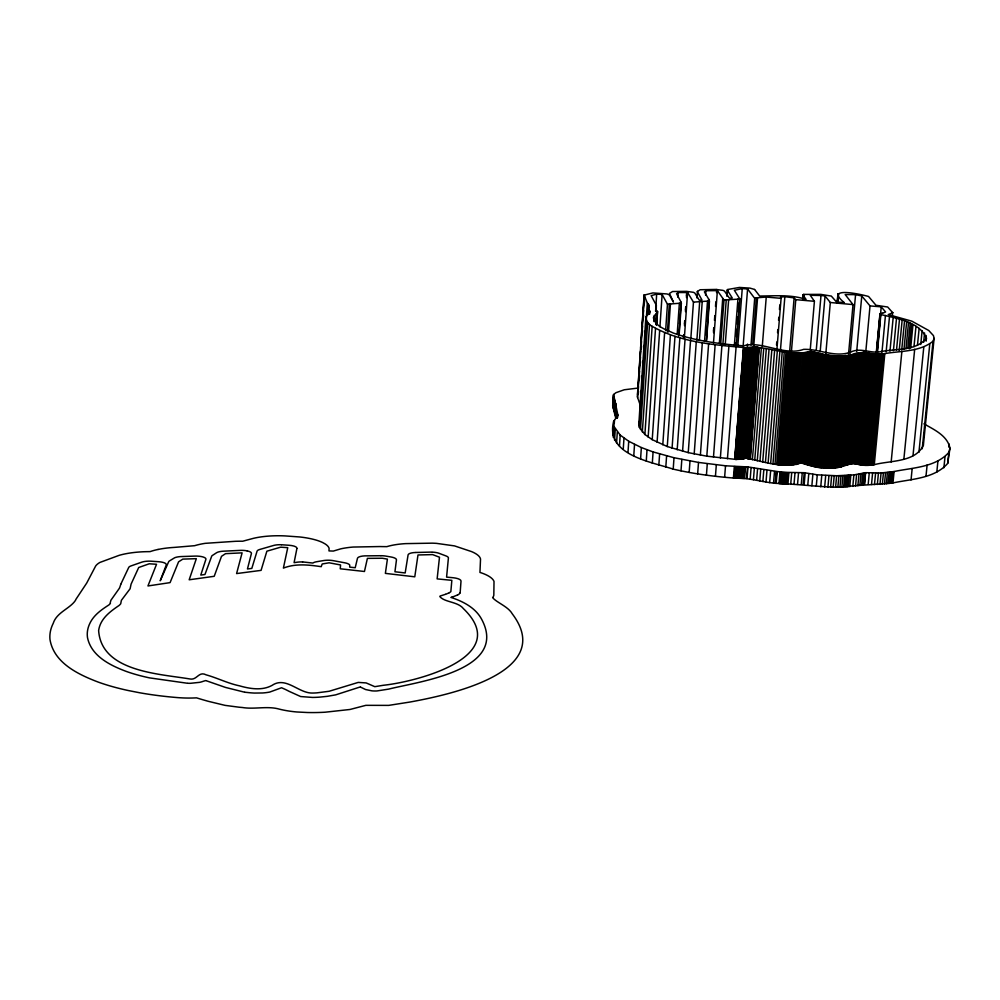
<?xml version="1.0" encoding="UTF-8"?>
<svg xmlns="http://www.w3.org/2000/svg" width="1000" height="1000" viewBox="0 0 1000 1000"><rect width="100%" height="100%" fill="white"/><g stroke="black" fill="none" stroke-linecap="round" stroke-linejoin="round"><path stroke-width="1.5" d="M665.638 330.65L667.45 304.25L662.125 294.462L656.663 294.113L651.15 295.65L656.312 305.212L656.263 310.287L657.6 311.588L653.388 317.663C655.263 326.675 666.087 329.538 673.325 333.05C695.863 341.075 719.825 343.875 743.538 345.863C760.863 340.225 784.45 356.413 803.675 349.35C819.325 348.825 835 357.912 850.75 352.088C860.325 347.3 869.85 353.363 879.513 351.875C894.575 348.45 916.05 351.575 926.438 338.088C919.562 321.75 896.188 318.188 880.837 314.562L877.325 353.2M638.212 388.05L624.25 389.775L615.962 392.688L613.575 394.525L617.938 415.312L613.663 421.337L613.987 426.475L620.188 435.087L628.725 441.262L641.35 447.55L653.088 451.925L674.013 457.725L698.5 462.425L725.512 465.788L747.975 466.95L782.225 472.287L804.212 472.7L817.275 474.825L836.625 475.75L853.875 474.913L865.6 472.688L881.062 472.975L894.087 471.525C912.562 467.625 935.375 467.5 948.838 452.413L950 448.137C947.375 435.6 934.125 429.675 923.913 423.825M615.763 418.237L612.688 405.863L613.45 404.15M648.875 313.425C648.175 309.513 649.087 310.35 650.15 311.575C644.212 315.525 645.325 323.088 652.163 326.312C680.425 342.45 714.087 344.925 745.888 347.7C767.312 344.775 788.975 357.887 810.475 351.163C823.55 355.1 837.25 357.013 850.837 355.1C862.038 349.45 873.25 355.662 884.825 353.587C900.85 350.812 919.75 351.962 933.037 341.225L934.112 338.387L933.45 335.613L928.75 330.5L911.825 321.163L888.25 314.587L892.725 312.762M648.988 305.087L648.675 313.15M746.062 458.15L735.65 459.387L706.812 456.175L688.25 452.638L667.275 446.55L652.225 439.65L644.887 434.5L639.312 427.2L639.475 420.988M612.688 405.863L613.35 395.2M612.75 406.15L613.575 394.525M613 407.038L613.663 396.712M613.275 407.962L613.925 397.612M613.562 408.95L614.212 398.575M613.862 409.963L614.513 399.588M614.15 411L614.812 400.588M950 448.137L947.7 463.387C934.375 478.675 911.475 478.95 892.975 482.925C875.212 484.7 857.688 485.1 839.95 487.212C818.413 487.088 797.25 483.975 775.725 483.338C762.475 482.137 749.7 477.863 736.35 478.225C715.125 476.725 693.95 473.925 673.2 469.125C650.863 461.7 604.913 454.95 613.663 421.337M614.45 411.987L615.112 401.575M614.725 412.925L615.388 402.5M613.288 437.362L613.987 426.475M614.263 423.6L614.462 420.538M614.963 413.775L615.625 403.325M615.175 414.487L615.837 404.025M615.438 415.387L616 404.562M614.55 440.175L615.25 429.237M616.8 417.85L617.087 413.288M616.85 418.263L617.087 413.387M617.175 417.325L617.275 414.1M617.375 417.7L617.438 414.412M617.45 417.825L617.638 414.775M616.587 443.1L617.3 432.113M619.475 446.125L620.188 435.087M623.25 449.237L623.975 438.15M628 452.413L628.725 441.262M640.487 405.875L637.337 396.688L644.1 295.15L652.875 292.925L667.087 293.962L669.438 294.95L673.438 302.087L669.438 293.463L672.525 291.525L686.488 291.35L693.413 292.312L694.788 293.025L699.275 300.175L701.95 299.975L697.288 291.6L700.125 289.75L715.863 289.438L723 290.375L724.463 291.1L729.438 298.163L732.262 297.975L727.288 290.087L727.8 289.475L739.475 287.438L749.925 288.113L754.562 289.438M637.575 394.675L640.537 351.037M640.662 348L644.237 295.038M633.787 455.625L634.525 444.425M637.612 397.5L644.45 294.925M637.987 394.4L638.5 386.625M639.025 378.85L639.538 371.075M639.95 364.85L640.462 357.075M641.112 349.25L641.488 341.525M642 333.75L642.513 325.975M643.037 318.2L643.55 310.425M643.962 304.212L644.475 296.438M638.288 394.275L638.5 391.163M639.288 380.262L639.525 375.625M640.25 364.738L640.525 361.6M641.275 349.188L641.488 346.087M642.3 333.65L642.513 330.538M643.337 318.1L643.538 314.988M644.262 304.113L644.538 300.975M638.775 424.975L645.888 316.8M639.987 413.212L640.512 405.438M640.925 399.225L641.55 389.888M641.963 383.675L642.537 375.163M643 369.1L643.512 360.35M643.925 354.125L644.55 344.8M644.85 340.138L645.5 330.613M645.888 324.588L647.337 302.975L644.1 295.15M639.312 427.2L646.425 320.3M647.5 314.825L648.225 304.05L647.387 303.05M647.575 315.25L648.25 304.237M647.95 313.988L648.275 304.387M640.487 429.538L647.65 322.225M648.188 314.188L648.462 304.65M648.375 314.337L648.525 304.713M649.025 313.637L649.075 310.35M649.25 313.938L649.312 310.663M649.45 314.2L649.525 310.95M649.5 314.262L649.675 311.15M640.6 458.787L641.35 447.55M642.337 431.987L649.55 324.225M644.887 434.5L652.163 326.312M653.85 321.525L654.262 315.312M656.663 294.113L655.638 311.262L656.112 305.038M655.888 311.45L656.312 305.212M646.263 461.075L647.025 449.787M648.162 437.062L655.525 328.438M655.788 324.212L656.513 313.387M656.062 323.988L656.8 313.188M656.287 323.775L656.888 312.787M656.375 325.1L657.212 312.762M656.513 324.888L657.45 312.35M656.688 324.475L657.575 311.475M652.225 439.65L659.663 330.588M659.925 326.838L662.125 294.462M652.312 463.237L653.088 451.925M657.087 442.238L664.613 332.75M667.4 332L669.325 304.062L681.375 303.1L679.087 335.562M658.825 465.3L659.613 453.963M668.5 331.912L670.438 303.988M662.788 444.8L670.425 334.9M665.8 467.262L666.6 455.9M667.275 446.55L674.987 336.375M677.85 297.175L678.175 292.525L687.588 292.538L693.462 302.125L690.8 339.087M677.188 334.113L679.362 303.188M678.675 336.1L679.112 329.925M679.538 323.75L680.088 316.038M680.525 309.875L681.062 302.15L676.562 293.7L678.175 292.525M678.925 335.25L681.062 302.15M672.075 448.212L679.875 337.788M673.2 469.125L674.013 457.725M683.475 338.075L683.688 334.963M684.463 324.062L684.688 320.95M685.462 310.05L685.688 306.938M686.45 296.038L686.675 292.913M683.625 338.088L683.838 334.963M684.513 325.625L684.837 320.95M685.5 311.613L685.837 306.938M686.5 297.6L686.825 292.925M684.388 337.5L687.588 292.538M677.188 449.775L685.062 339.125M681 470.85L681.825 459.425M682.575 451.262L690.55 340.4M696.875 297.925L697.45 291.3M688.25 452.638L696.3 341.587M696.888 340.112L699.688 301.675L709.463 300.963L706.488 341.362M689.163 472.438L690 461M699.4 340.425L702.237 301.5M705.575 295.325L705.913 290.712L717.387 290.613L724.013 300.087L720.625 344.975M694.188 453.925L702.337 342.7M704.538 341.525L707.513 301.1M707.45 316.188L707.675 313.1M708.475 302.262L708.7 299.163L704.4 291.875L705.913 290.712M706.45 335.438L707.025 327.688M707.475 321.488L708.05 313.738M708.512 307.538L708.7 299.163M706.5 339.625L709.075 299.788M697.663 473.875L698.5 462.425M700.375 455.1L708.625 343.738M713.475 331.138L713.713 328.05M713.538 332.688L713.888 328.062M714.463 320.337L714.812 315.712M715.5 306.45L715.837 301.825M716.538 292.562L716.762 289.475M713.487 342.875L717.387 290.613M706.812 456.175L715.15 344.688M706.425 475.175L707.288 463.7M719.375 343.113L722.738 298.4M713.475 457.137L721.912 345.55M722.862 344.738L726.25 299.887L739.875 299.025L734.35 290.25L742.25 288.612L747.588 288.95L754.7 298.375L751.012 345.062M726.825 296.262L727.425 289.65M727.175 294.212L727.65 289.538M725.238 344.525L728.65 299.713M715.438 476.3L716.312 464.825M720.362 457.987L728.9 346.325M612.775 434.675L612.975 432.137M734.362 345.312L737.925 299.088M724.625 477.275L725.512 465.788M735.837 345.938L736.075 342.863M736.55 336.712L737.15 329.025M737.5 324.4L738.1 316.712M738.45 312.1L739.163 302.875M727.45 458.713L736.087 347.013M736.3 345.238L739.875 298.95M737.825 345.812L742.25 288.612M743.125 346.15L747.588 288.95M734.725 459.338L743.462 347.6M733.413 478.025L734.312 466.538M734.8 459.338L743.688 347.612M735.025 459.363L743.85 347.625L735.188 459.363M735.263 459.375L744.087 347.638M734.15 478.088L735.05 466.587M735.425 459.387L744.325 347.65M735.65 459.387L744.525 347.663M735.9 459.4L744.775 347.675L736.15 459.412M734.613 478.113L735.512 466.625M734.95 478.137L735.85 466.65M736.275 459.412L745.15 347.688M736.513 459.425L745.4 347.688M735.362 478.162L736.275 466.675M736.762 459.425L745.65 347.7M737 459.425L745.775 347.7M735.788 478.2L736.688 466.7M737.125 459.425L745.888 347.7M736.075 478.212L736.988 466.725M736.35 478.225L737.25 466.737M737.975 459.425L746.75 347.7M736.737 478.25L737.638 466.763M737.013 478.263L737.913 466.775M747.3 347.2L747.537 344.1M737.288 478.275L738.2 466.788M738.825 459.4L747.613 347.7M737.575 478.3L738.475 466.812M737.887 478.312L738.787 466.825M739.675 459.363L748.475 347.675M738.45 478.338L739.35 466.85M738.962 478.363L739.875 466.875M740.512 459.312L749.312 347.65M739.538 478.375L740.438 466.887M741.325 459.237L750.15 347.6M740.113 478.4L741.025 466.912M740.612 478.413L741.525 466.925M742.125 459.15L750.95 347.537M741.125 478.425L742.025 466.938M742.875 459.038L751.7 347.45M741.7 478.438L742.613 466.95M743.575 458.9L752.425 347.35M752.688 344.45L756.388 297.825L766.25 297.05L781.1 298.35L776.9 349.513M742.262 478.45L743.175 466.962M744.237 458.738L753.075 347.225M742.763 478.45L743.675 466.962M743.275 478.462L744.188 466.975M744.825 458.55L753.675 347.075M753.763 345.887L757.575 297.738M745.337 458.325L754.2 346.9M743.838 478.462L744.75 466.975M754.638 346.7L746 458.125L754.85 346.737M755.075 346.788L746.213 458.188C763.888 461.525 783.088 468.963 800.863 462.75C813.6 467.4 827.25 469.525 840.675 467.013C851.612 459.862 862.725 467.337 874.287 464.675C890.125 460.4 915.25 462.55 923.375 445.3L934.112 338.387M744.638 478.462L745.55 466.975M746.45 458.237L755.15 346.812M746.6 458.288L755.387 346.863M746.675 458.3L755.55 346.9M746.95 458.375L755.825 346.95M747.225 458.438L756.1 347.013M747.5 458.512L756.388 347.075M747.788 458.587L756.675 347.137M748.088 458.663L756.975 347.2M746.625 478.438L747.537 466.95M748.388 458.738L757.288 347.275M747.062 478.425L747.975 466.95M748.7 458.825L757.6 347.337M749.013 458.9L757.913 347.413M749.338 458.988L758.238 347.475M749.663 459.062L758.575 347.55M750 459.15L758.925 347.625M750.337 459.237L759.275 347.7M750.175 479.075L751.1 467.587M752.387 459.738L761.35 348.125M762.262 346.613L766.25 297.05M754.725 460.262L763.725 348.587M753.425 479.725L754.35 468.237M757.262 460.812L766.3 349.062M756.625 480.363L757.562 468.85M759.95 461.375L769.025 349.562M759.762 480.95L760.7 469.438M762.7 461.938L771.812 350.05M762.862 481.512L763.8 469.988M765.438 462.475L774.613 350.525M776.525 345.05L776.787 341.95M777.55 332.675L777.8 329.588M778.562 320.312L778.812 317.213M779.45 309.488L779.825 304.85M766.012 482.05L766.95 470.525M768.112 462.987L777.325 350.975M770.65 463.462L779.887 351.375M769.65 482.612L770.6 471.087M780.4 350.725L784.862 296.688L794.125 297.875L795.775 299.65L814.412 301.3L810.275 349.45M772.962 463.875L782.237 351.737M774.975 464.212L784.287 352.038M773.538 483.113L774.5 471.587M776.637 464.462L785.975 352.262M775.263 483.288L776.213 471.763M775.725 483.338L776.688 471.8M776.175 483.375L777.138 471.85M777.862 464.613L787.212 352.413M777.962 464.625L787.438 352.425M778.188 464.65L787.663 352.45M778.413 464.663L787.887 352.463M778.637 464.688L788.112 352.475M778.863 464.7L788.337 352.5M779.075 464.712L788.45 352.5M779.188 464.725L788.775 352.525M779.4 464.738L788.9 352.537L779.513 464.75M780.025 464.8L789.412 352.587M789.6 351.987L794.125 297.875M780.362 464.837L789.75 352.612M778.988 483.625L779.95 472.088M780.725 464.862L790.125 352.65M779.663 483.688L780.638 472.15M781.112 464.9L790.512 352.675M781.513 464.938L790.925 352.713M780.425 483.75L781.4 472.212M781.938 464.975L791.35 352.738M791.475 350.85L795.775 299.65M782.387 465L791.8 352.775M781.263 483.825L782.225 472.287M782.85 465.037L792.275 352.812M783.325 465.075L792.763 352.837M782.175 483.9L783.15 472.362M783.825 465.1L793.263 352.875M784.338 465.138L793.775 352.9M783.162 483.963L784.137 472.425M784.862 465.163L794.312 352.938M784.212 484.038L785.188 472.5M786.1 465.213L795.562 352.987M785.312 484.113L786.287 472.575M787.438 465.238L796.912 353.025M786.45 484.175L787.425 472.638M802.625 299.562L803.75 294.413L820.8 294.375L831.325 296.075L836.425 301.938L844.338 302.663C823.737 285.837 862.138 294.562 868.587 296.5L875.987 305.275L887.675 307.013L892.725 312.712M802.688 299.713L803.2 294.65M788.85 465.238L798.363 353.05M803.037 299.15L803.438 294.525M803.35 299.037L803.75 294.413M787.913 484.25L788.888 472.713M790.325 465.2L799.85 353.038M791.825 465.125L801.363 352.987M790.7 484.363L791.688 472.825M793.325 465L802.887 352.9M794.8 464.812L804.375 352.775M794 484.425L794.987 472.887M796.225 464.562L805.812 352.575M797.575 464.237L807.163 352.337M798.812 463.837L808.413 352.013M797.537 484.425L798.538 472.9M799.912 463.338L809.525 351.625M800.863 462.75L810.475 351.163M801.587 462.938L811.2 351.312M802.325 463.137L811.963 351.488M801.275 484.325L802.262 472.8M803.1 463.338L812.738 351.662M803.875 463.562L813.538 351.863M804.65 463.787L814.325 352.05M803.213 484.225L804.212 472.7M805.425 464.025L815.113 352.25M804.175 484.438L805.175 472.912M806.175 464.25L815.875 352.438M816.287 349.837L821 295.487L825.05 295.975L830.325 302.512L825.812 353.812M806.9 464.462L816.612 352.625M807.588 464.675L817.312 352.812M808.225 464.875L817.962 352.975M808.812 465.05L818.55 353.125M809.312 465.213L819.075 353.263M807.775 485.138L808.775 473.612M820.163 351.912L825.05 295.975M810.512 465.588L820.288 353.587M811.65 465.938L821.45 353.888M812.725 466.262L822.537 354.162M811.862 485.8L812.875 474.263M813.763 466.55L823.587 354.412M814.762 466.825L824.6 354.637M815.738 467.062L825.6 354.85M816.712 467.287L826.587 355.037M817.688 467.463L827.588 355.2M816.263 486.362L817.275 474.825M818.688 467.625L828.6 355.337M819.725 467.75L829.65 355.462M820.788 467.863L830.738 355.55M821.912 467.925L831.875 355.625M820.75 486.788L821.775 475.25M837.237 301.875L837.913 294.212M837.237 303.137L838.05 293.95M837.412 303.163L838.25 293.825M837.962 299.95L838.512 293.725M823.4 467.987L833.375 355.688M824.775 468.025L834.775 355.737M826.062 468.05L836.075 355.775M824.675 487.038L825.7 475.487M827.262 468.062L837.288 355.788M828.375 468.05L838.413 355.8M829.412 468.025L839.463 355.788M827.925 487.175L828.95 475.625M830.362 467.987L840.425 355.775M831.237 467.95L841.312 355.75M832.05 467.912L842.125 355.725M830.612 487.25L831.65 475.712M832.788 467.863L842.875 355.7M833.475 467.812L843.575 355.662M834.112 467.762L844.362 355.625L834.25 467.75M834.4 467.738L844.5 355.625M834.55 467.738L844.8 355.613M833.162 487.287L834.212 475.75M834.825 467.713L844.938 355.6M834.963 467.7L845.212 355.588M835.225 467.688L845.462 355.575M835.45 467.675L845.675 355.575M835.65 467.663L845.775 355.575M836.55 467.625L846.688 355.55M835.588 487.3L836.625 475.75M837.412 467.562L847.55 355.513M838.238 467.463L848.388 355.438M848.575 353.725L853.025 304.6L845.175 294.562L855.575 294.637L861.775 295.975L870.025 305.925L865.763 352.013M839.05 467.337L849.212 355.35M837.85 487.275L838.9 475.737M839.862 467.188L850.025 355.238M850.25 353.25L855.575 294.637M840.675 467.013L850.837 355.1M841.5 466.812L851.675 354.95M839.95 487.212L841 475.688M842.362 466.575L852.55 354.762M843.275 466.312L853.462 354.562M841.875 487.15L842.925 475.625M844.237 466.012L854.438 354.325M845.263 465.688L855.475 354.075M843.612 487.062L844.663 475.538M856.688 351.625L861.775 295.975M846.375 465.325L856.587 353.8M846.888 465.163L857.1 353.663M845.113 486.975L846.175 475.45M847.463 464.975L857.675 353.525M848.062 464.787L858.288 353.375M846.4 486.887L847.463 475.363M848.7 464.588L858.925 353.212M849.35 464.387L859.587 353.062M847.438 486.812L848.5 475.288M850.025 464.175L860.263 352.9M848.2 486.75L849.262 475.238M850.713 463.988L860.95 352.75M851.388 463.787L861.625 352.6M849.762 486.675L850.825 475.163M852.05 463.612L862.288 352.463M852.688 463.45L862.938 352.337M853.3 463.3L863.562 352.225M853.875 463.188L864.137 352.137M854.112 463.263L864.225 352.15M854.275 463.312L864.463 352.225M854.5 463.387L864.7 352.287M854.712 463.462L864.85 352.325M852.812 486.413L853.875 474.913M854.775 463.475L865.062 352.388M855.3 463.65L865.588 352.537M855.863 463.837L866.162 352.688M856.488 464.025L866.8 352.85M857.175 464.225L867.487 353.025M855.537 486.087L856.6 474.6M857.913 464.425L868.25 353.2M858.713 464.613L869.062 353.363M859.575 464.8L869.938 353.525M857.887 485.725L858.95 474.237M860.5 464.975L870.875 353.675M861.475 465.138L871.862 353.812M859.875 485.337L860.95 473.862M862.525 465.262L872.925 353.938M861.587 484.95L862.65 473.475M863.625 465.375L874.05 354.038M863.062 484.562L864.137 473.1M864.8 465.45L875.238 354.113M865.588 465.475L876.025 354.137M876.287 352.45L879.963 313.762L882.537 313.125M876.475 352.65L880.088 313.675M864.388 484.175L865.462 472.725M876.625 352.762L880.3 313.587M864.525 484.137L865.6 472.688M866.338 465.487L876.8 354.162M876.862 352.938L881.225 306.837L870.025 305.925M877.1 353.062L880.562 314.413L879.963 313.762M867.087 465.487L877.55 354.162M867.812 465.462L878.288 354.15M868.55 465.412L879.025 354.125M869.287 465.363L879.775 354.087M868.188 484.375L869.262 472.925M870.037 465.288L880.537 354.038M870.825 465.2L881.325 353.975M881.938 352.525L885.45 315.45M871.625 465.087L882.138 353.9M872.463 464.963L882.987 353.812M871.513 484.5L872.588 473.05M873.35 464.825L883.875 353.7M874.287 464.675L884.825 353.587M886.137 351.887L889.525 316.3M874.488 484.538L875.588 473.088M892.288 316.275L892.625 312.488M877.35 484.513L878.438 473.062M889.95 351.262L893.213 317.188M879.975 484.412L881.062 472.975M893.413 350.662L896.525 318.075M882.337 484.275L883.438 472.85M896.525 350.05L899.513 318.975M884.45 484.1L885.55 472.675M886.312 483.9L887.412 472.488M899.212 350.588L902.175 319.875M887.95 483.7L889.062 472.287M901.725 349.988L904.55 320.763M891.162 462.025L901.85 351.625M889.425 483.5L890.537 472.088M890.775 483.288L891.888 471.887M903.975 349.35L906.663 321.625M892.025 483.088L893.138 471.688M905.987 348.7L908.538 322.463M892.975 482.925L894.087 471.525M907.788 347.987L910.2 323.263M909.25 348.787L911.663 324.025M910.7 347.962L912.962 324.725M913.988 346.613L915.975 326.4M903.888 459.012L914.675 349.325M917.463 345.312L919.137 328.375M920.75 344.5L922.125 330.588M923.65 342.3L924.575 332.975M912.987 455.75L923.812 346.775M911.038 479.938L912.163 468.612M925.675 340.112L926.137 335.487M926.125 341.188L926.438 338.088M918.938 452.312L929.775 344.05M922.237 448.8L933.037 341.225M925.987 476.225L927.125 464.988M936.8 472.137L937.938 460.988M943.875 467.8L945.013 456.75M948.775 447.113L949.1 444.025M947.7 463.387L948.838 452.413M296.9 548.55L294.088 562.663L297.512 562.163A9.8 3 1.1 0 1 302.613 561.975M120.775 584.338L119.838 587.225A10.975 3.438 -0.5 0 0 119.663 587.562A12.125 3.787 -0.5 0 0 119.6 587.8A9.7 3.038 -0.5 0 0 119.588 587.975L111.112 599.963A10.637 3.375 -0.6 0 0 110.85 600.475L110.275 602.6A10.688 3.4 -0.6 0 0 110.375 603.438A51.7 16.3 -1.1 0 1 108.837 604.975C101.2 609.888 93.375 615.375 89.575 624A204.812 68.9 0.8 0 0 87.525 637.75C91.4 656.225 110.463 665.562 126.6 671.538A119.475 40.45 0 0 0 149.512 677.875L187.025 683.2M120.825 584.163L128.713 567.475A9.988 3.038 -0.3 0 1 131.1 565.887L141.637 562.2A9.925 3.013 -0.2 0 1 150.7 561.175L158.65 561.712A9.912 3.013 -0.1 0 1 166.262 564.975L160.225 580.775L168.637 561.812A9.85 2.988 0.1 0 1 169.525 560.9L174.662 557.762A9.8 2.963 0.1 0 1 181.55 556.55L194.963 556.1A10.788 3.262 0.2 0 1 195.812 556.087A9.95 3.013 0.2 0 1 197.5 556.112A9.787 2.963 0.2 0 1 205.325 558.062A9.825 2.963 0.2 0 1 205.875 559.362L200.775 575.087L204.963 574.487L211.675 556.237A9.663 2.913 0.4 0 1 211.863 555.938L211.925 555.862A9.95 3 0.4 0 1 212.35 555.5L216.513 552.775A9.675 2.913 0.5 0 1 223.562 551.175L240.037 550.388A9.588 2.888 0.6 0 1 242.75 550.375A9.825 2.95 0.6 0 1 247.175 550.875M459.925 593.05L459.275 593.85A9.862 3.15 2.3 0 1 458.837 594.288L458.713 594.375A9.787 3.125 2.3 0 1 457.8 594.875L457.562 594.975M457.388 595.037L452.962 596.825A9.738 3.113 2.3 0 1 452.612 596.938A12.588 4.025 2.3 0 1 452.262 597.062M445.737 594.225L448.787 593.013M449.288 592.812L450.85 591.65L451.838 580.325L437.137 578.888L439.487 557.225L432.6 554.6L417.987 554.975L414.775 576.812L385.375 573.375L387.4 559.125L382.362 558.25L367.4 558.375L364.45 571.487L340.25 568.787L340.562 564.95L329.113 562.8L322.188 563.975L321.225 566.675C308.75 564.837 295.387 563.325 283.387 568.125L287.75 547.663L280.675 547.175L266.875 551.188L261.075 570.375L236.588 573.575L242.1 552.863L225.538 553.663L221.513 556.325L214.213 576.3L189.175 579.788L196.325 558.675L182.825 559.113L178.575 561.838L170.075 582.625L147.938 585.962L156.537 564.275L149.238 563.787L138.713 567.5L131.088 584.125L130.1 588.75L121.388 600.325L120.712 603.775A63.65 20.05 -1.1 0 1 119.1 605.45C110 611.625 100.237 618.8 98.625 630.575C101.438 671.9 159.625 673.8 190.075 679C197.062 680.35 198.688 670.913 206.1 674.837C217.35 677.962 227.9 683.4 239.425 685.812C249.9 688.8 262 690.875 272.025 685.413C285.725 676.012 298.375 693.062 311.975 693.05A26.463 9.488 0.8 0 0 316.962 692.85L329.113 691.275L358.225 682.412L366.163 682.925L374.8 686.675L383.363 685.275C416.725 681.762 513.4 656.912 463.488 608.7C457.912 601.512 444.738 602.487 439.85 596.6A4.963 1.587 2.3 0 1 440.213 596.013L445.438 594.338M754.7 298.375L756.388 297.825M882.975 313.087L885.6 311.975L881.225 306.837M450.938 597.413C462.938 601.337 475.45 607.663 481.637 619.263C509 670.45 418.5 681.55 388.65 689.112L376.938 690.95A13.275 4.775 1.4 0 1 371.938 690.85L365.538 689.525L360.538 687.087M667.45 304.25L669.325 304.062M784.862 296.688L780.462 297.113L781.1 298.35M724.013 300.087L726.25 299.887M693.462 302.125L699.688 301.675M415.925 552.475L430.262 552.125A10.225 3.088 2.2 0 1 430.988 552.112A9.925 3 2.2 0 1 431.712 552.125M380.788 555.712L364.787 555.875A9.537 2.9 1.7 0 0 357.475 558.288L355.213 567.737L349.725 567.125L349.7 565.037A9.688 2.975 1.4 0 0 346.887 563.337A9.613 2.95 1.4 0 0 344.738 562.8L333.35 560.675A9.6 2.938 1.3 0 0 330.812 560.337A9.675 2.963 1.3 0 0 325.538 560.325A9.6 2.938 1.3 0 0 323.675 560.55L316.762 561.712A9.675 2.963 1.3 0 0 312.875 563.05L304.575 562.137A9.9 3.038 1.1 0 0 302.562 561.975M821 295.487L810.275 295.287L814.412 301.3M281.663 544.763L289.088 545.275A9.5 2.837 1 0 1 296.925 548.362M187.675 683.238L188.225 683.275A11.4 4.025 -0.5 0 0 190.5 683.3L199.65 682.337A16.15 5.7 -0.4 0 0 203.238 681.3L205.8 680.537M830.325 302.512L853.025 304.6M244.65 692.212L225.463 687.412L206.337 680.763M360.275 686.938L335.625 694.875L327.163 696.35A8.612 3.15 0.9 0 0 326.637 696.388A18.675 6.863 0.9 0 0 326.012 696.462L320.337 697.062A37.875 13.575 0.7 0 1 312.462 697.425L300.663 696.55L289.113 691.338A196.588 73.587 -1.4 0 0 286.725 690.113A133.438 49.413 -0.8 0 0 284.988 689.262L281.55 687.75L269.788 692.05A24.863 8.9 0.2 0 1 262.575 692.975L254.438 693.062A31.862 11.363 0.2 0 1 251.575 692.887A34.638 12.337 0.2 0 1 250.3 692.788A40.95 14.55 0.3 0 1 249.15 692.675A54.025 19.1 0.3 0 1 247.65 692.513L246.637 692.4A12.012 4.312 0.1 0 1 245.4 692.3A8.875 3.188 0.1 0 1 244.95 692.25M754.638 289.525L759.65 296.038C775.125 295.938 791.25 294.425 806 299.413L803.025 294.925M922.975 443.038L923.375 445.3M415.712 552.487A9.412 2.85 2.1 0 0 408.088 554.888L405.175 572.962L394.938 571.763L396.463 559.888A9.513 2.9 1.8 0 0 391.025 556.987L385.45 556.038A9.812 2.988 1.8 0 0 384.288 555.887A9.975 3.038 1.8 0 0 381.912 555.725A9.637 2.925 1.8 0 0 381.062 555.712M432.438 552.15A9.363 2.825 2.2 0 1 434.925 552.362L436.1 552.55A9.325 2.812 2.2 0 1 438.7 553.188L446.037 555.95A9.425 2.862 2.3 0 1 448.4 558.025L446.587 577.112L453.113 577.737A9.738 3.05 2.4 0 1 461.012 581.1L460.175 592.425A9.55 3.038 2.3 0 1 460.062 592.825A10.263 3.262 2.3 0 1 459.925 593.05M247.062 550.862A9.588 2.888 0.6 0 1 251.412 553.55L247.45 568.987L251.812 568.413L257.062 551.188A9.588 2.875 0.8 0 1 259.812 549.45L273.612 545.462A9.488 2.837 1 0 1 281.363 544.75M452.013 597.137A10.888 3.475 2.3 0 1 451.525 597.275M158.05 549.462A43.163 13.05 0.1 0 0 150.1 551.613L148.75 551.638A43.587 13.225 -0.2 0 0 119.2 555.325L99.975 562.413A43.913 13.375 -0.3 0 0 98.162 563.575A43.775 13.338 -0.3 0 0 95.638 566.05L86.713 583.075L76.2 598.913A49.925 15.888 -0.6 0 0 75.763 599.675A48.225 15.35 -0.6 0 0 75.475 600.375C69.862 608.737 56.662 612.312 53.212 623.387A241.637 81.463 0.8 0 0 50 639.637C53.925 662.913 78.175 674.438 98.012 682.013A156.6 53.113 0 0 0 128.262 690.525L139.713 692.775A164.438 55.625 0 0 0 176.537 697.513A54.975 19.425 -0.4 0 0 179.3 697.725L182.9 697.925A53.8 19.025 -0.4 0 0 185.3 698.012A53.113 18.787 -0.5 0 0 188.487 698.062A53.275 18.837 -0.5 0 0 192.887 698L196.575 697.862A238.2 80.512 1.3 0 0 208.438 701.35L225.1 705.375L238.812 707.175A79.662 28.338 0.2 0 0 242.338 707.5C254.625 709.55 267.438 705.725 279.325 709.137A50.412 18.3 0.7 0 0 296.8 711.975L307.113 712.5A77.975 27.975 0.7 0 0 314.875 712.562A75.75 27.2 0.7 0 0 325.175 712.2L350 709.475L365.863 705.337L388.675 705.387L409.9 702.05C446.8 695.3 556.938 672.862 512.263 613.825C508.237 606.562 496.45 602.475 492.625 597.625A44.625 14.212 2.3 0 0 493.488 596.237A41.562 13.25 2.3 0 0 493.825 595.212L494.012 581.475A42.763 13.413 2.4 0 0 481.188 572.825L479.95 572.45L480.525 559.15A41.337 12.55 2.3 0 0 471.562 551.6L454.525 545.9L436.587 543.375A43.188 13.075 2.2 0 0 432.287 543.162L405.6 543.625A41.363 12.525 2.1 0 0 386.825 546.65L382.125 546.6A41.513 12.625 1.8 0 0 379.675 546.55L353.125 547.05A41.988 12.775 1.7 0 0 340.788 548.837L333.312 551.075L328.975 550.913L329.1 548.387A41.588 12.438 1 0 0 325.188 543.962L322.812 542.625A41.688 12.475 1 0 0 299.662 536.962L285.562 535.95A38.112 11.375 1 0 0 283.8 535.862L281.688 535.788A41.837 12.512 1 0 0 263.837 536.55A41.55 12.412 1 0 0 253.388 538.35L242.712 541.225A42.35 12.737 0.6 0 0 235.2 541.312L205.212 543.337A42.425 12.763 0.5 0 0 194.65 545.688L174.338 547.4A43.038 13.012 0.1 0 0 158.05 549.462"/></g></svg>
